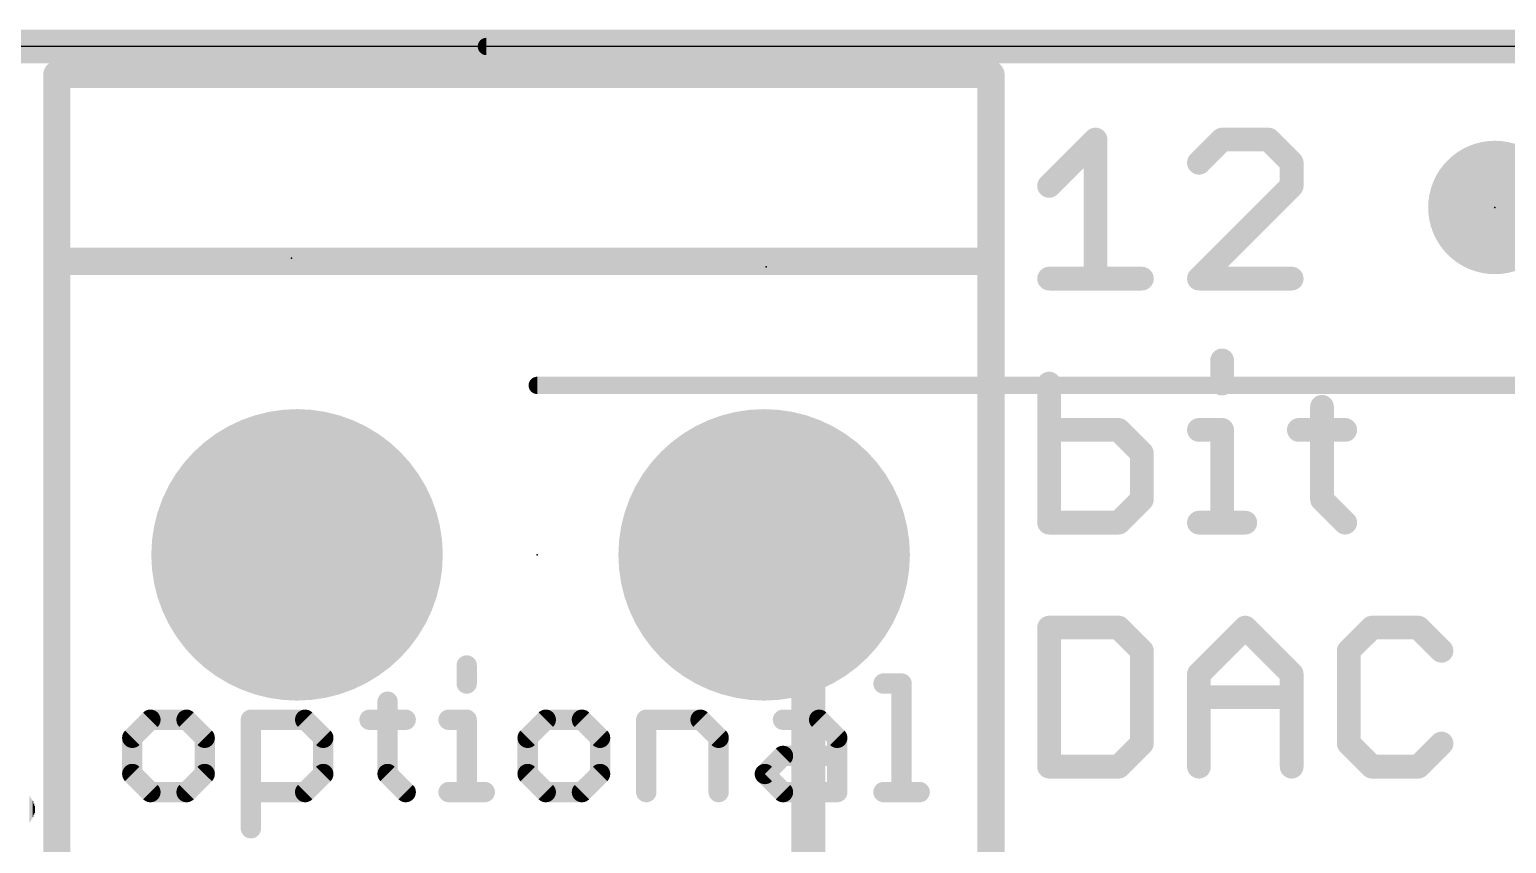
# Model space of a CAD drawing. Extents: x -3.8 to 34.1, y -8.2 to 17.9.
# Drawn here: x 8.9 to 19.96, y 11.81 to 17.91 of the extents above; entities that cross this region are included whole.
import ezdxf

# ---------------------------------------------------------------- set-up
doc = ezdxf.new("R2010")
doc.units = 0
for name, color, linetype in [('1', 12, 'CONTINUOUS'), ('16', 132, 'CONTINUOUS'), ('17', 110, 'CONTINUOUS'), ('20', 53, 'CONTINUOUS'), ('21', 53, 'CONTINUOUS'), ('23', 53, 'CONTINUOUS'), ('24', 6, 'CONTINUOUS'), ('47', 253, 'CONTINUOUS')]:
    doc.layers.add(name, color=color, linetype=linetype)

# ---------------------------------------------------------------- blocks, each defined once
blk = doc.blocks.new('PIE')
at = {"const_width": 0.5}
blk.add_lwpolyline([(0, -0.25, 1), (0, 0.25, 1), (0, -0.25)], format="xyb", dxfattribs=at)
blk = doc.blocks.new('RECT')
blk.add_solid([(-0.5, -0.5), (0.5, -0.5), (-0.5, 0.5), (0.5, 0.5)])
blk = doc.blocks.new('ROUNDP')
at = {"const_width": 0.5}
blk.add_lwpolyline([(0, -0.25, 1), (0, 0.25, 1), (0, -0.25)], format="xyb", dxfattribs=at)

msp = doc.modelspace()

# ---------------------------------------------------------------- linework, layer by layer
at = {"layer": '1', "const_width": 0.254}
msp.add_lwpolyline([(0, 17.78), (25.4, 17.78)], dxfattribs=at)
at = {"layer": '16', "const_width": 0.254}
for points in [[(0, 17.78), (25.4, 17.78)], [(14.732, 14.175), (14.4, 13.97)], [(14.732, 10.541), (14.732, 14.175)]]:
    msp.add_lwpolyline(points, dxfattribs=at)
at = {"layer": '16', "const_width": 0.127}
for points in [[(14.7955, 14.175, 1), (14.6685, 14.175)], [(14.7654, 14.121, 1), (14.6986, 14.229)], [(14.3666, 14.024, 1), (14.4334, 13.916)]]:
    msp.add_lwpolyline(points, format="xyb", dxfattribs=at)
at = {"layer": '20'}
msp.add_line((22.86, 17.78), (2.54, 17.78), dxfattribs=at)
at = {"layer": '21'}
for points, const_width in [([(16.1, 17.57), (9.1, 17.57)], 0.2032), ([(9.1, 17.57), (9.1, 16.17)], 0.2032), ([(16.1, 16.17), (16.1, 17.57)], 0.2032), ([(16.5354, 16.735), (16.8828, 17.0824)], 0.1778), ([(16.8828, 17.0824), (16.8828, 16.0401)], 0.1778), ([(17.8317, 17.0824), (17.658, 16.9087)], 0.1778), ([(18.1792, 17.0824), (17.8317, 17.0824)], 0.1778), ([(18.3529, 16.9087), (18.1792, 17.0824)], 0.1778), ([(18.3529, 16.735), (18.3529, 16.9087)], 0.1778), ([(17.658, 16.0401), (18.3529, 16.735)], 0.1778), ([(9.1, 16.17), (9.1, 10.57)], 0.2032), ([(16.1, 16.17), (9.1, 16.17)], 0.2032), ([(16.1, 10.57), (16.1, 16.17)], 0.2032), ([(16.5354, 16.0401), (17.2303, 16.0401)], 0.1778), ([(18.3529, 16.0401), (17.658, 16.0401)], 0.1778), ([(17.8317, 15.4273), (17.8317, 15.2536)], 0.1778), ([(16.5354, 15.2536), (16.5354, 14.2113)], 0.1778), ([(18.5801, 15.0799), (18.5801, 14.385)], 0.1778), ([(17.0565, 14.9062), (16.5354, 14.9062)], 0.1778), ([(17.2303, 14.7324), (17.0565, 14.9062)], 0.1778), ([(17.658, 14.9062), (17.8317, 14.9062)], 0.1778), ([(17.8317, 14.9062), (17.8317, 14.2113)], 0.1778), ([(18.4064, 14.9062), (18.7539, 14.9062)], 0.1778), ([(17.2303, 14.385), (17.2303, 14.7324)], 0.1778), ([(17.0565, 14.2113), (17.2303, 14.385)], 0.1778), ([(18.5801, 14.385), (18.7539, 14.2113)], 0.1778), ([(16.5354, 14.2113), (17.0565, 14.2113)], 0.1778), ([(17.658, 14.2113), (18.0054, 14.2113)], 0.1778), ([(16.5354, 13.4248), (16.5354, 12.3825)], 0.1778), ([(17.0565, 13.4248), (16.5354, 13.4248)], 0.1778), ([(17.2303, 13.2511), (17.0565, 13.4248)], 0.1778), ([(17.658, 13.0774), (18.0054, 13.4248)], 0.1778), ([(18.0054, 13.4248), (18.3529, 13.0774)], 0.1778), ([(18.9544, 13.4248), (18.7806, 13.2511)], 0.1778), ([(19.3018, 13.4248), (18.9544, 13.4248)], 0.1778), ([(19.4755, 13.2511), (19.3018, 13.4248)], 0.1778), ([(17.2303, 12.5562), (17.2303, 13.2511)], 0.1778), ([(18.7806, 13.2511), (18.7806, 12.5562)], 0.1778), ([(12.1712, 13.1411), (12.1712, 13.0055)], 0.1524), ([(15.2943, 13.0055), (15.4299, 13.0055)], 0.1524), ([(15.4299, 13.0055), (15.4299, 12.192)], 0.1524), ([(17.658, 12.3825), (17.658, 13.0774)], 0.1778), ([(18.3529, 13.0774), (18.3529, 12.3825)], 0.1778), ([(17.658, 12.9036), (18.3529, 12.9036)], 0.1778), ([(11.5787, 12.8699), (11.5787, 12.3276)], 0.1524), ([(9.8012, 12.7343), (9.6656, 12.5987)], 0.1524), ([(10.0723, 12.7343), (9.8012, 12.7343)], 0.1524), ([(10.2079, 12.5987), (10.0723, 12.7343)], 0.1524), ([(10.5543, 11.9208), (10.5543, 12.7343)], 0.1524), ([(10.5543, 12.7343), (10.9611, 12.7343)], 0.1524), ([(10.9611, 12.7343), (11.0967, 12.5987)], 0.1524), ([(11.4431, 12.7343), (11.7142, 12.7343)], 0.1524), ([(12.0356, 12.7343), (12.1712, 12.7343)], 0.1524), ([(12.1712, 12.7343), (12.1712, 12.192)], 0.1524), ([(12.7636, 12.7343), (12.6281, 12.5987)], 0.1524), ([(13.0348, 12.7343), (12.7636, 12.7343)], 0.1524), ([(13.1704, 12.5987), (13.0348, 12.7343)], 0.1524), ([(13.5168, 12.192), (13.5168, 12.7343)], 0.1524), ([(13.5168, 12.7343), (13.9236, 12.7343)], 0.1524), ([(13.9236, 12.7343), (14.0591, 12.5987)], 0.1524), ([(14.5411, 12.7343), (14.8123, 12.7343)], 0.1524), ([(14.8123, 12.7343), (14.9479, 12.5987)], 0.1524), ([(9.6656, 12.5987), (9.6656, 12.3276)], 0.1524), ([(10.2079, 12.3276), (10.2079, 12.5987)], 0.1524), ([(11.0967, 12.5987), (11.0967, 12.3276)], 0.1524), ([(12.6281, 12.5987), (12.6281, 12.3276)], 0.1524), ([(13.1704, 12.3276), (13.1704, 12.5987)], 0.1524), ([(14.0591, 12.5987), (14.0591, 12.192)], 0.1524), ([(14.9479, 12.5987), (14.9479, 12.192)], 0.1524), ([(17.0565, 12.3825), (17.2303, 12.5562)], 0.1778), ([(18.7806, 12.5562), (18.9544, 12.3825)], 0.1778), ([(19.3018, 12.3825), (19.4755, 12.5562)], 0.1778), ([(14.4055, 12.3276), (14.5411, 12.4632)], 0.1524), ([(14.5411, 12.4632), (14.9479, 12.4632)], 0.1524), ([(9.6656, 12.3276), (9.8012, 12.192)], 0.1524), ([(10.0723, 12.192), (10.2079, 12.3276)], 0.1524), ([(11.0967, 12.3276), (10.9611, 12.192)], 0.1524), ([(11.5787, 12.3276), (11.7142, 12.192)], 0.1524), ([(12.6281, 12.3276), (12.7636, 12.192)], 0.1524), ([(13.0348, 12.192), (13.1704, 12.3276)], 0.1524), ([(14.5411, 12.192), (14.4055, 12.3276)], 0.1524), ([(16.5354, 12.3825), (17.0565, 12.3825)], 0.1778), ([(18.9544, 12.3825), (19.3018, 12.3825)], 0.1778), ([(9.8012, 12.192), (10.0723, 12.192)], 0.1524), ([(10.9611, 12.192), (10.5543, 12.192)], 0.1524), ([(12.0356, 12.192), (12.3067, 12.192)], 0.1524), ([(12.7636, 12.192), (13.0348, 12.192)], 0.1524), ([(14.9479, 12.192), (14.5411, 12.192)], 0.1524), ([(15.2943, 12.192), (15.5655, 12.192)], 0.1524)]:
    msp.add_lwpolyline(points, dxfattribs=dict(at, const_width=const_width))
for points, const_width in [([(9.1, 17.6208, 1), (9.1, 17.5192)], 0.1016), ([(9.1508, 17.57, 1), (9.0492, 17.57)], 0.1016), ([(16.1508, 17.57, 1), (16.0492, 17.57)], 0.1016), ([(16.1, 17.5192, 1), (16.1, 17.6208)], 0.1016), ([(16.9273, 17.0824, 1), (16.8384, 17.0824)], 0.0889), ([(16.9143, 17.051, 1), (16.8514, 17.1138)], 0.0889), ([(17.8317, 17.1268, 1), (17.8317, 17.0379)], 0.0889), ([(17.8632, 17.051, 1), (17.8003, 17.1138)], 0.0889), ([(18.2106, 17.1138, 1), (18.1477, 17.051)], 0.0889), ([(18.1792, 17.0379, 1), (18.1792, 17.1268)], 0.0889), ([(17.6266, 16.9401, 1), (17.6895, 16.8772)], 0.0889), ([(18.3973, 16.9087, 1), (18.3084, 16.9087)], 0.0889), ([(18.3215, 16.8772, 1), (18.3843, 16.9401)], 0.0889), ([(18.3843, 16.7035, 1), (18.3215, 16.7664)], 0.0889), ([(16.504, 16.7664, 1), (16.5668, 16.7035)], 0.0889), ([(18.3084, 16.735, 1), (18.3973, 16.735)], 0.0889), ([(9.1508, 16.17, 1), (9.0492, 16.17)], 0.1016), ([(9.1, 16.2208, 1), (9.1, 16.1192)], 0.1016), ([(16.1508, 16.17, 1), (16.0492, 16.17)], 0.1016), ([(16.1, 16.1192, 1), (16.1, 16.2208)], 0.1016), ([(9.0492, 16.17, 1), (9.1508, 16.17)], 0.1016), ([(16.0492, 16.17, 1), (16.1508, 16.17)], 0.1016), ([(16.5354, 16.0846, 1), (16.5354, 15.9957)], 0.0889), ([(16.8384, 16.0401, 1), (16.9273, 16.0401)], 0.0889), ([(17.2303, 15.9957, 1), (17.2303, 16.0846)], 0.0889), ([(17.658, 16.0846, 1), (17.658, 15.9957)], 0.0889), ([(17.6266, 16.0715, 1), (17.6895, 16.0087)], 0.0889), ([(18.3529, 15.9957, 1), (18.3529, 16.0846)], 0.0889), ([(17.8762, 15.4273, 1), (17.7873, 15.4273)], 0.0889), ([(16.5799, 15.2536, 1), (16.4909, 15.2536)], 0.0889), ([(17.7873, 15.2536, 1), (17.8762, 15.2536)], 0.0889), ([(18.6246, 15.0799, 1), (18.5357, 15.0799)], 0.0889), ([(16.5354, 14.9506, 1), (16.5354, 14.8617)], 0.0889), ([(17.088, 14.9376, 1), (17.0251, 14.8747)], 0.0889), ([(17.0565, 14.8617, 1), (17.0565, 14.9506)], 0.0889), ([(17.658, 14.9506, 1), (17.658, 14.8617)], 0.0889), ([(17.8762, 14.9062, 1), (17.7873, 14.9062)], 0.0889), ([(17.8317, 14.8617, 1), (17.8317, 14.9506)], 0.0889), ([(18.4064, 14.9506, 1), (18.4064, 14.8617)], 0.0889), ([(18.7539, 14.8617, 1), (18.7539, 14.9506)], 0.0889), ([(17.2747, 14.7324, 1), (17.1858, 14.7324)], 0.0889), ([(17.1988, 14.701, 1), (17.2617, 14.7639)], 0.0889), ([(17.1858, 14.385, 1), (17.2747, 14.385)], 0.0889), ([(17.2617, 14.3536, 1), (17.1988, 14.4164)], 0.0889), ([(18.5357, 14.385, 1), (18.6246, 14.385)], 0.0889), ([(18.6116, 14.4164, 1), (18.5487, 14.3536)], 0.0889), ([(16.5354, 14.2558, 1), (16.5354, 14.1669)], 0.0889), ([(17.0251, 14.2427, 1), (17.088, 14.1799)], 0.0889), ([(17.0565, 14.1669, 1), (17.0565, 14.2558)], 0.0889), ([(17.658, 14.2558, 1), (17.658, 14.1669)], 0.0889), ([(18.0054, 14.1669, 1), (18.0054, 14.2558)], 0.0889), ([(18.7224, 14.1799, 1), (18.7853, 14.2427)], 0.0889), ([(16.4909, 14.2113, 1), (16.5799, 14.2113)], 0.0889), ([(17.7873, 14.2113, 1), (17.8762, 14.2113)], 0.0889), ([(16.5799, 13.4248, 1), (16.4909, 13.4248)], 0.0889), ([(16.5354, 13.4692, 1), (16.5354, 13.3803)], 0.0889), ([(17.088, 13.4562, 1), (17.0251, 13.3934)], 0.0889), ([(17.0565, 13.3803, 1), (17.0565, 13.4692)], 0.0889), ([(18.0369, 13.4562, 1), (17.974, 13.3934)], 0.0889), ([(18.0369, 13.3934, 1), (17.974, 13.4562)], 0.0889), ([(18.9544, 13.4692, 1), (18.9544, 13.3803)], 0.0889), ([(18.9858, 13.3934, 1), (18.9229, 13.4562)], 0.0889), ([(19.3332, 13.4562, 1), (19.2704, 13.3934)], 0.0889), ([(19.3018, 13.3803, 1), (19.3018, 13.4692)], 0.0889), ([(17.2747, 13.2511, 1), (17.1858, 13.2511)], 0.0889), ([(17.1988, 13.2196, 1), (17.2617, 13.2825)], 0.0889), ([(18.7492, 13.2825, 1), (18.8121, 13.2196)], 0.0889), ([(18.8251, 13.2511, 1), (18.7362, 13.2511)], 0.0889), ([(19.4441, 13.2196, 1), (19.5069, 13.2825)], 0.0889), ([(12.2093, 13.1411, 1), (12.1331, 13.1411)], 0.0762), ([(15.2943, 13.0436, 1), (15.2943, 12.9674)], 0.0762), ([(15.468, 13.0055, 1), (15.3918, 13.0055)], 0.0762), ([(15.4299, 12.9674, 1), (15.4299, 13.0436)], 0.0762), ([(17.6266, 13.1088, 1), (17.6895, 13.0459)], 0.0889), ([(17.7025, 13.0774, 1), (17.6136, 13.0774)], 0.0889), ([(18.3973, 13.0774, 1), (18.3084, 13.0774)], 0.0889), ([(18.3215, 13.0459, 1), (18.3843, 13.1088)], 0.0889), ([(12.1331, 13.0055, 1), (12.2093, 13.0055)], 0.0762), ([(17.658, 12.9481, 1), (17.658, 12.8592)], 0.0889), ([(18.3529, 12.8592, 1), (18.3529, 12.9481)], 0.0889), ([(11.6168, 12.8699, 1), (11.5406, 12.8699)], 0.0762), ([(9.8012, 12.7724, 1), (9.8012, 12.6962)], 0.0762), ([(9.8281, 12.7074, 1), (9.7742, 12.7613)], 0.0762), ([(10.0993, 12.7613, 1), (10.0454, 12.7074)], 0.0762), ([(10.0723, 12.6962, 1), (10.0723, 12.7724)], 0.0762), ([(10.5924, 12.7343, 1), (10.5162, 12.7343)], 0.0762), ([(10.5543, 12.7724, 1), (10.5543, 12.6962)], 0.0762), ([(10.988, 12.7613, 1), (10.9341, 12.7074)], 0.0762), ([(10.9611, 12.6962, 1), (10.9611, 12.7724)], 0.0762), ([(11.4431, 12.7724, 1), (11.4431, 12.6962)], 0.0762), ([(11.7142, 12.6962, 1), (11.7142, 12.7724)], 0.0762), ([(12.0356, 12.7724, 1), (12.0356, 12.6962)], 0.0762), ([(12.2093, 12.7343, 1), (12.1331, 12.7343)], 0.0762), ([(12.1712, 12.6962, 1), (12.1712, 12.7724)], 0.0762), ([(12.7636, 12.7724, 1), (12.7636, 12.6962)], 0.0762), ([(12.7906, 12.7074, 1), (12.7367, 12.7613)], 0.0762), ([(13.0618, 12.7613, 1), (13.0079, 12.7074)], 0.0762), ([(13.0348, 12.6962, 1), (13.0348, 12.7724)], 0.0762), ([(13.5549, 12.7343, 1), (13.4787, 12.7343)], 0.0762), ([(13.5168, 12.7724, 1), (13.5168, 12.6962)], 0.0762), ([(13.9505, 12.7613, 1), (13.8966, 12.7074)], 0.0762), ([(13.9236, 12.6962, 1), (13.9236, 12.7724)], 0.0762), ([(14.5411, 12.7724, 1), (14.5411, 12.6962)], 0.0762), ([(14.8392, 12.7613, 1), (14.7854, 12.7074)], 0.0762), ([(14.8123, 12.6962, 1), (14.8123, 12.7724)], 0.0762), ([(9.7037, 12.5987, 1), (9.6275, 12.5987)], 0.0762), ([(9.6387, 12.6257, 1), (9.6925, 12.5718)], 0.0762), ([(10.246, 12.5987, 1), (10.1698, 12.5987)], 0.0762), ([(10.181, 12.5718, 1), (10.2349, 12.6257)], 0.0762), ([(11.1348, 12.5987, 1), (11.0586, 12.5987)], 0.0762), ([(11.0697, 12.5718, 1), (11.1236, 12.6257)], 0.0762), ([(12.6011, 12.6257, 1), (12.655, 12.5718)], 0.0762), ([(12.6662, 12.5987, 1), (12.59, 12.5987)], 0.0762), ([(13.2085, 12.5987, 1), (13.1323, 12.5987)], 0.0762), ([(13.1435, 12.5718, 1), (13.1973, 12.6257)], 0.0762), ([(14.0972, 12.5987, 1), (14.021, 12.5987)], 0.0762), ([(14.0322, 12.5718, 1), (14.0861, 12.6257)], 0.0762), ([(14.986, 12.5987, 1), (14.9098, 12.5987)], 0.0762), ([(14.9209, 12.5718, 1), (14.9748, 12.6257)], 0.0762), ([(17.2617, 12.5248, 1), (17.1988, 12.5876)], 0.0889), ([(18.8121, 12.5876, 1), (18.7492, 12.5248)], 0.0889), ([(19.5069, 12.5248, 1), (19.4441, 12.5876)], 0.0889), ([(14.5411, 12.5013, 1), (14.5411, 12.4251)], 0.0762), ([(14.5681, 12.4362, 1), (14.5142, 12.4901)], 0.0762), ([(14.9479, 12.4251, 1), (14.9479, 12.5013)], 0.0762), ([(17.1858, 12.5562, 1), (17.2747, 12.5562)], 0.0889), ([(18.7362, 12.5562, 1), (18.8251, 12.5562)], 0.0889), ([(9.6925, 12.3545, 1), (9.6387, 12.3006)], 0.0762), ([(10.2349, 12.3006, 1), (10.181, 12.3545)], 0.0762), ([(11.1236, 12.3006, 1), (11.0697, 12.3545)], 0.0762), ([(11.6056, 12.3545, 1), (11.5517, 12.3006)], 0.0762), ([(12.655, 12.3545, 1), (12.6011, 12.3006)], 0.0762), ([(13.1973, 12.3006, 1), (13.1435, 12.3545)], 0.0762), ([(14.4325, 12.3545, 1), (14.3786, 12.3006)], 0.0762), ([(16.4909, 12.3825, 1), (16.5799, 12.3825)], 0.0889), ([(16.5354, 12.4269, 1), (16.5354, 12.3381)], 0.0889), ([(17.0251, 12.4139, 1), (17.088, 12.3511)], 0.0889), ([(17.0565, 12.3381, 1), (17.0565, 12.4269)], 0.0889), ([(17.6136, 12.3825, 1), (17.7025, 12.3825)], 0.0889), ([(18.3084, 12.3825, 1), (18.3973, 12.3825)], 0.0889), ([(18.9544, 12.4269, 1), (18.9544, 12.3381)], 0.0889), ([(18.9229, 12.3511, 1), (18.9858, 12.4139)], 0.0889), ([(19.2704, 12.4139, 1), (19.3332, 12.3511)], 0.0889), ([(19.3018, 12.3381, 1), (19.3018, 12.4269)], 0.0889), ([(9.6275, 12.3276, 1), (9.7037, 12.3276)], 0.0762), ([(10.1698, 12.3276, 1), (10.246, 12.3276)], 0.0762), ([(11.0586, 12.3276, 1), (11.1348, 12.3276)], 0.0762), ([(11.5406, 12.3276, 1), (11.6168, 12.3276)], 0.0762), ([(12.59, 12.3276, 1), (12.6662, 12.3276)], 0.0762), ([(13.1323, 12.3276, 1), (13.2085, 12.3276)], 0.0762), ([(14.3786, 12.3545, 1), (14.4325, 12.3006)], 0.0762), ([(9.8012, 12.2301, 1), (9.8012, 12.1539)], 0.0762), ([(9.7742, 12.1651, 1), (9.8281, 12.2189)], 0.0762), ([(10.0454, 12.2189, 1), (10.0993, 12.1651)], 0.0762), ([(10.0723, 12.1539, 1), (10.0723, 12.2301)], 0.0762), ([(10.5543, 12.2301, 1), (10.5543, 12.1539)], 0.0762), ([(10.9341, 12.2189, 1), (10.988, 12.1651)], 0.0762), ([(10.9611, 12.1539, 1), (10.9611, 12.2301)], 0.0762), ([(11.6873, 12.1651, 1), (11.7412, 12.2189)], 0.0762), ([(12.0356, 12.2301, 1), (12.0356, 12.1539)], 0.0762), ([(12.1331, 12.192, 1), (12.2093, 12.192)], 0.0762), ([(12.3067, 12.1539, 1), (12.3067, 12.2301)], 0.0762), ([(12.7636, 12.2301, 1), (12.7636, 12.1539)], 0.0762), ([(12.7367, 12.1651, 1), (12.7906, 12.2189)], 0.0762), ([(13.0079, 12.2189, 1), (13.0618, 12.1651)], 0.0762), ([(13.0348, 12.1539, 1), (13.0348, 12.2301)], 0.0762), ([(13.4787, 12.192, 1), (13.5549, 12.192)], 0.0762), ([(14.021, 12.192, 1), (14.0972, 12.192)], 0.0762), ([(14.5411, 12.2301, 1), (14.5411, 12.1539)], 0.0762), ([(14.5142, 12.1651, 1), (14.5681, 12.2189)], 0.0762), ([(14.9098, 12.192, 1), (14.986, 12.192)], 0.0762), ([(14.9479, 12.1539, 1), (14.9479, 12.2301)], 0.0762), ([(15.2943, 12.2301, 1), (15.2943, 12.1539)], 0.0762), ([(15.3918, 12.192, 1), (15.468, 12.192)], 0.0762), ([(15.5655, 12.1539, 1), (15.5655, 12.2301)], 0.0762), ([(10.5162, 11.9208, 1), (10.5924, 11.9208)], 0.0762)]:
    msp.add_lwpolyline(points, format="xyb", dxfattribs=dict(at, const_width=const_width))
at = {"layer": '23'}
for p in [(19.8755, 16.5735), (12.7, 13.97)]:
    msp.add_point(p, dxfattribs=at)
at = {"layer": '24'}
for p in [(10.8585, 16.1925), (14.4145, 16.129)]:
    msp.add_point(p, dxfattribs=at)
at = {"layer": '47', "const_width": 0.13}
for points in [[(12.319, 17.78), (34.081, 17.78)], [(12.7, 15.24), (31.287, 15.24)]]:
    msp.add_lwpolyline(points, dxfattribs=at)
at = {"layer": '47', "const_width": 0.065}
for points in [[(12.319, 17.8125, 1), (12.319, 17.7475)], [(12.7, 15.2725, 1), (12.7, 15.2075)]]:
    msp.add_lwpolyline(points, format="xyb", dxfattribs=at)

# ---------------------------------------------------------------- block references
at = {"layer": '1'}
msp.add_blockref('PIE', (19.8755, 16.5735), dxfattribs=at)
at = {"layer": '17', "xscale": 2.1844, "yscale": 2.1844, "rotation": 180}
for p in [(10.9, 13.97), (10.9, 13.97), (14.4, 13.97), (14.4, 13.97)]:
    msp.add_blockref('ROUNDP', p, dxfattribs=at)
at = {"layer": '21', "rotation": 90}
for p, xscale, yscale in [((8.8963, 12.065), 0.1968, 0.0063), ((8.9027, 12.0618), 0.1778, 0.0064), ((8.9091, 12.065), 0.1588, 0.0063), ((8.9154, 12.0618), 0.1397, 0.0064), ((8.9218, 12.065), 0.1206, 0.0063), ((8.9281, 12.065), 0.0826, 0.0064), ((8.9345, 12.0618), 0.0508, 0.0063)]:
    msp.add_blockref('RECT', p, dxfattribs=dict(at, xscale=xscale, yscale=yscale))

doc.saveas('drawing.dxf')
